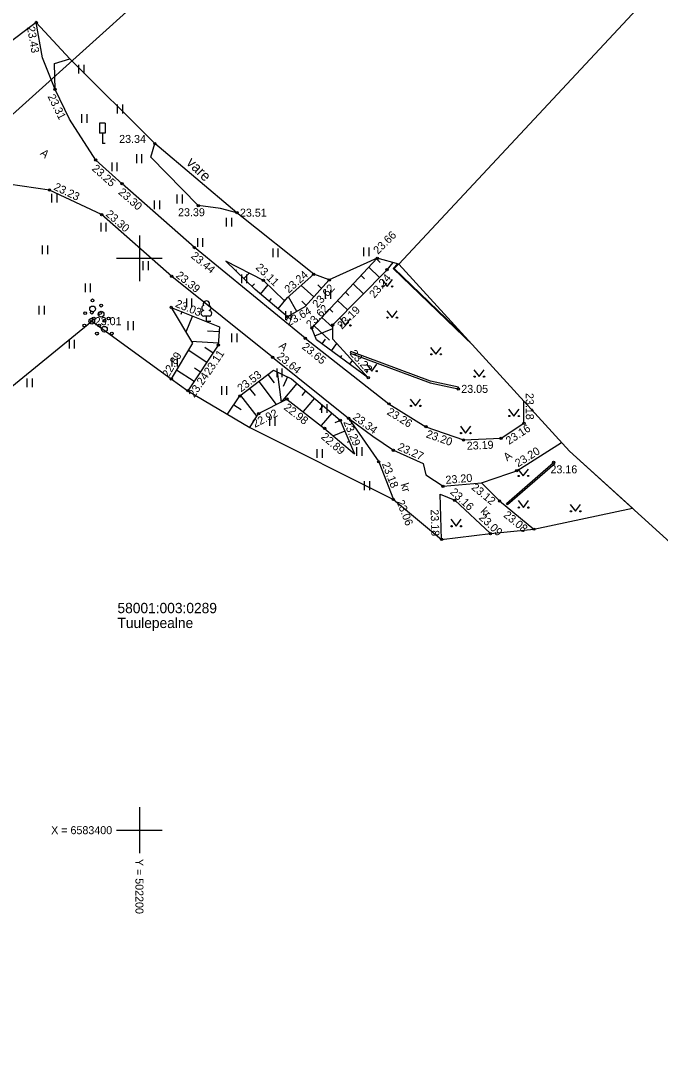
# Model space of a CAD drawing. Extents: x 502022 to 502939, y 6579945 to 6583552.
# Drawn here: x 502189.6 to 502245.6, y 6583380.6 to 6583470.8 of the extents above; entities that cross this region are included whole.
import ezdxf

# ---------------------------------------------------------------- set-up
doc = ezdxf.new("R2010")
doc.units = 0
for name, color, linetype in [('AED', 7, 'Continuous'), ('HALJASTUS', 7, 'Continuous'), ('HOONE', 7, 'Continuous'), ('KORGUS-EH2000', 7, 'Continuous'), ('LIIKLUS', 7, 'Continuous'), ('MOOTPIIR', 7, 'Continuous'), ('PIIR', 7, 'Continuous'), ('PUU', 7, 'Continuous'), ('RELJEEF', 7, 'Continuous'), ('TEE', 7, 'Continuous'), ('VORK', 7, 'Continuous')]:
    doc.layers.add(name, color=color, linetype=linetype)

msp = doc.modelspace()

# ---------------------------------------------------------------- linework, layer by layer
at = {"layer": 'AED'}
for points in [[(502222.577, 6583449.525), (502222.179, 6583449.104), (502229.148, 6583442.402)], [(502229.148, 6583442.402), (502222.179, 6583449.104), (502222.577, 6583449.525)], [(502222.659, 6583449.503), (502222.285, 6583449.107), (502228.371, 6583443.253)]]:
    msp.add_lwpolyline(points, dxfattribs=at)
at = {"layer": 'HALJASTUS'}
for p, q in [((502194.683, 6583466.927), (502194.683, 6583466.166)), ((502195.138, 6583466.927), (502195.138, 6583466.166)), ((502198.058, 6583463.437), (502198.058, 6583462.676)), ((502198.513, 6583463.437), (502198.513, 6583462.676)), ((502194.949, 6583462.605), (502194.949, 6583461.844)), ((502195.404, 6583462.605), (502195.404, 6583461.844)), ((502197.581, 6583458.39), (502197.581, 6583457.629)), ((502198.036, 6583458.39), (502198.036, 6583457.629)), ((502199.74, 6583459.095), (502199.74, 6583458.334)), ((502200.195, 6583459.095), (502200.195, 6583458.334)), ((502192.322, 6583455.64), (502192.322, 6583454.879)), ((502192.777, 6583455.64), (502192.777, 6583454.879)), ((502201.304, 6583455.053), (502201.304, 6583454.292)), ((502201.76, 6583455.053), (502201.76, 6583454.292)), ((502203.271, 6583455.567), (502203.271, 6583454.806)), ((502203.726, 6583455.567), (502203.726, 6583454.806)), ((502196.615, 6583453.107), (502196.615, 6583452.346)), ((502197.07, 6583453.107), (502197.07, 6583452.346)), ((502207.583, 6583453.544), (502207.583, 6583452.783)), ((502208.038, 6583453.544), (502208.038, 6583452.783)), ((502205.068, 6583451.763), (502205.068, 6583451.002)), ((502205.523, 6583451.763), (502205.523, 6583451.002)), ((502191.504, 6583451.114), (502191.504, 6583450.353)), ((502191.959, 6583451.114), (502191.959, 6583450.353)), ((502211.659, 6583450.863), (502211.659, 6583450.102)), ((502212.114, 6583450.863), (502212.114, 6583450.102)), ((502219.597, 6583450.938), (502219.597, 6583450.177)), ((502220.052, 6583450.938), (502220.052, 6583450.177)), ((502200.309, 6583449.738), (502200.309, 6583448.977)), ((502200.764, 6583449.738), (502200.764, 6583448.977)), ((502208.92, 6583448.575), (502208.92, 6583447.814)), ((502209.375, 6583448.575), (502209.375, 6583447.814)), ((502195.25, 6583447.803), (502195.25, 6583447.042)), ((502195.705, 6583447.803), (502195.705, 6583447.042)), ((502221.212, 6583448.152), (502221.676, 6583447.545)), ((502221.676, 6583447.545), (502222.121, 6583448.152)), ((502216.253, 6583447.22), (502216.253, 6583446.459)), ((502216.709, 6583447.22), (502216.709, 6583446.459)), ((502191.215, 6583445.844), (502191.215, 6583445.083)), ((502191.671, 6583445.844), (502191.671, 6583445.083)), ((502204.103, 6583446.488), (502204.103, 6583445.727)), ((502204.558, 6583446.488), (502204.558, 6583445.727)), ((502212.771, 6583445.386), (502212.771, 6583444.625)), ((502213.226, 6583445.386), (502213.226, 6583444.625)), ((502221.624, 6583445.42), (502222.088, 6583444.813)), ((502222.088, 6583444.813), (502222.533, 6583445.42)), ((502198.997, 6583444.492), (502198.997, 6583443.731)), ((502199.452, 6583444.492), (502199.452, 6583443.731)), ((502217.556, 6583444.741), (502218.02, 6583444.134)), ((502218.02, 6583444.134), (502218.465, 6583444.741)), ((502208.064, 6583443.436), (502208.064, 6583442.675)), ((502208.519, 6583443.436), (502208.519, 6583442.675)), ((502193.844, 6583442.88), (502193.844, 6583442.119)), ((502194.3, 6583442.88), (502194.3, 6583442.119)), ((502225.461, 6583442.214), (502225.925, 6583441.607)), ((502225.925, 6583441.607), (502226.37, 6583442.214)), ((502202.832, 6583441.305), (502202.832, 6583440.544)), ((502203.287, 6583441.305), (502203.287, 6583440.544)), ((502212.008, 6583440.364), (502212.008, 6583439.602)), ((502212.463, 6583440.364), (502212.463, 6583439.602)), ((502219.854, 6583440.745), (502220.317, 6583440.138)), ((502220.317, 6583440.138), (502220.763, 6583440.745)), ((502190.165, 6583439.495), (502190.165, 6583438.734)), ((502190.62, 6583439.495), (502190.62, 6583438.734)), ((502229.248, 6583440.262), (502229.711, 6583439.655)), ((502229.711, 6583439.655), (502230.157, 6583440.262)), ((502207.17, 6583438.822), (502207.17, 6583438.061)), ((502207.625, 6583438.822), (502207.625, 6583438.061)), ((502223.676, 6583437.7), (502224.139, 6583437.093)), ((502224.139, 6583437.093), (502224.585, 6583437.7)), ((502215.92, 6583437.249), (502215.92, 6583436.488)), ((502216.375, 6583437.249), (502216.375, 6583436.488)), ((502232.282, 6583436.82), (502232.746, 6583436.213)), ((502232.746, 6583436.213), (502233.191, 6583436.82)), ((502211.377, 6583436.119), (502211.377, 6583435.358)), ((502211.832, 6583436.119), (502211.832, 6583435.358)), ((502228.061, 6583435.33), (502228.525, 6583434.724)), ((502228.525, 6583434.724), (502228.97, 6583435.33)), ((502215.519, 6583433.319), (502215.519, 6583432.558)), ((502215.974, 6583433.319), (502215.974, 6583432.558)), ((502218.987, 6583433.488), (502218.987, 6583432.727)), ((502219.442, 6583433.488), (502219.442, 6583432.727)), ((502233.102, 6583431.576), (502233.565, 6583430.969)), ((502233.565, 6583430.969), (502234.011, 6583431.576)), ((502219.65, 6583430.503), (502219.65, 6583429.742)), ((502220.105, 6583430.503), (502220.105, 6583429.742)), ((502233.115, 6583428.816), (502233.579, 6583428.209)), ((502233.579, 6583428.209), (502234.024, 6583428.816)), ((502237.667, 6583428.488), (502238.13, 6583427.881)), ((502238.13, 6583427.881), (502238.576, 6583428.488)), ((502227.23, 6583427.181), (502227.694, 6583426.574)), ((502227.694, 6583426.574), (502228.139, 6583427.181))]:
    msp.add_line(p, q, dxfattribs=at)
for centre in [(502221.274, 6583447.545), (502222.103, 6583447.545), (502221.687, 6583444.813), (502222.516, 6583444.813), (502217.619, 6583444.134), (502218.448, 6583444.134), (502225.524, 6583441.607), (502226.352, 6583441.607), (502219.916, 6583440.138), (502220.745, 6583440.138), (502229.31, 6583439.655), (502230.139, 6583439.655), (502223.738, 6583437.093), (502224.567, 6583437.093), (502232.345, 6583436.213), (502233.173, 6583436.213), (502228.124, 6583434.724), (502228.952, 6583434.724), (502233.164, 6583430.969), (502233.993, 6583430.969), (502233.178, 6583428.209), (502234.007, 6583428.209), (502237.729, 6583427.881), (502238.558, 6583427.881), (502227.293, 6583426.574), (502228.121, 6583426.574)]:
    msp.add_circle(centre, 0.055, dxfattribs=at)
at = {"layer": 'HOONE'}
msp.add_lwpolyline([(502208.53, 6583453.992), (502207.102, 6583454.363), (502205.145, 6583454.609), (502201.008, 6583458.853), (502201.347, 6583460.034)], dxfattribs=at)
at = {"layer": 'KORGUS-EH2000'}
for centre in [(502190.981, 6583470.622), (502192.622, 6583464.774), (502201.347, 6583460.034), (502196.182, 6583458.59), (502198.482, 6583456.523), (502192.138, 6583455.974), (502196.688, 6583453.818), (502205.145, 6583454.609), (502208.53, 6583453.992), (502204.807, 6583450.945), (502220.797, 6583450.006), (502202.821, 6583448.422), (502215.239, 6583448.612), (502221.654, 6583448.998), (502210.845, 6583448.067), (502216.603, 6583448.107), (502202.776, 6583445.711), (502212.95, 6583444.895), (502195.835, 6583444.506), (502215.075, 6583443.899), (502216.904, 6583444.177), (502214.502, 6583443.006), (502206.897, 6583442.41), (502211.645, 6583441.344), (502202.788, 6583439.457), (502220.009, 6583439.562), (502204.246, 6583438.427), (502227.882, 6583438.586), (502208.788, 6583437.973), (502212.902, 6583437.697), (502221.818, 6583437.279), (502210.426, 6583436.428), (502217.559, 6583435.843), (502218.288, 6583436.013), (502216.197, 6583435.134), (502225.056, 6583435.278), (502233.626, 6583435.584), (502228.336, 6583434.116), (502231.619, 6583434.268), (502222.213, 6583433.223), (502220.929, 6583432.205), (502236.22, 6583432.159), (502232.986, 6583431.432), (502226.555, 6583430.076), (502222.206, 6583428.913), (502227.571, 6583428.849), (502231.484, 6583428.789), (502230.695, 6583425.929), (502234.499, 6583426.319), (502226.427, 6583425.422)]:
    msp.add_circle(centre, 0.1, dxfattribs=at)
at = {"layer": 'LIIKLUS'}
for p, q in [((502196.518, 6583461.804), (502196.518, 6583460.954)), ((502197.018, 6583461.804), (502196.518, 6583461.804)), ((502197.018, 6583461.804), (502197.018, 6583460.954)), ((502197.018, 6583460.954), (502196.518, 6583460.954)), ((502196.768, 6583460.954), (502196.768, 6583460.054)), ((502197.018, 6583460.054), (502196.768, 6583460.054))]:
    msp.add_line(p, q, dxfattribs=at)
at = {"layer": 'MOOTPIIR'}
msp.add_lwpolyline([(502181.368, 6583432.697), (502195.835, 6583444.506), (502202.788, 6583439.457), (502204.246, 6583438.427), (502209.654, 6583435.21), (502222.206, 6583428.913), (502226.427, 6583425.422), (502230.695, 6583425.929), (502234.499, 6583426.319), (502243.101, 6583428.151), (502237.6, 6583433.14), (502222.67, 6583449.5), (502220.797, 6583450.006), (502216.603, 6583448.107), (502215.239, 6583448.612), (502208.53, 6583453.992), (502201.347, 6583460.034), (502193.925, 6583467.451), (502190.981, 6583470.622), (502182.684, 6583464.424)], dxfattribs=at)
at = {"layer": 'PIIR'}
msp.add_lwpolyline([(502284.7, 6583515.98), (502222.67, 6583449.5), (502237.6, 6583433.14), (502256.18, 6583416.29), (502269.1, 6583404.2), (502326.46, 6583475.05)], close=True, dxfattribs=at)
for points in [[(502255.94, 6583508.34), (502238.56, 6583502.09), (502226.47, 6583495.02), (502203.39, 6583479.61), (502205.31, 6583477.38), (502170.39, 6583445.92), (502138.49, 6583406.32), (502115.66, 6583371.91), (502099.02, 6583342.13), (502083.25, 6583300.15), (502125.81, 6583274.2), (502138.82, 6583295.55), (502164.41, 6583279.94), (502148.83, 6583254.28), (502164.87, 6583244.52), (502129.54, 6583169.03)], [(502049.59, 6583207.4), (502063.81, 6583243.68), (502068.5, 6583257.39), (502081.46, 6583295.37), (502078.03, 6583297.46), (502080.64, 6583301.73), (502083.25, 6583300.15), (502099.02, 6583342.13), (502115.66, 6583371.91), (502138.49, 6583406.32), (502170.39, 6583445.92), (502205.31, 6583477.38), (502203.39, 6583479.61), (502193.54, 6583491.04), (502156.64, 6583457.48), (502122.58, 6583414.62), (502099.51, 6583379.86), (502081.82, 6583347.15), (502063.09, 6583297.27), (502055.27, 6583274.21), (502060.12, 6583272.45), (502050.14, 6583239.38)], [(502243.101, 6583428.151), (502237.6, 6583433.14), (502222.67, 6583449.5)]]:
    msp.add_lwpolyline(points, dxfattribs=at)
at = {"layer": 'PUU'}
for p, q in [((502206.098, 6583444.957), (502205.618, 6583444.957)), ((502205.858, 6583444.481), (502205.858, 6583444.957)), ((502206.238, 6583444.481), (502205.858, 6583444.481))]:
    msp.add_line(p, q, dxfattribs=at)
for centre, radius in [((502195.903, 6583445.576), 0.25), ((502195.903, 6583446.326), 0.125), ((502196.653, 6583445.866), 0.125), ((502195.253, 6583445.201), 0.125), ((502195.835, 6583445.256), 0.125), ((502196.003, 6583444.741), 0.125), ((502196.653, 6583445.116), 0.25), ((502196.553, 6583445.201), 0.125), ((502197.303, 6583444.741), 0.125), ((502195.185, 6583444.131), 0.125), ((502195.835, 6583444.506), 0.25), ((502196.485, 6583444.131), 0.125), ((502196.937, 6583443.795), 0.25), ((502196.937, 6583444.545), 0.125), ((502196.287, 6583443.42), 0.125), ((502197.587, 6583443.42), 0.125)]:
    msp.add_circle(centre, radius, dxfattribs=at)
for centre, radius, start, end in [((502205.688, 6583445.654), 0.233, 109.02174, 253.14154), ((502205.858, 6583446.002), 0.277, 332.5799, 207.4201), ((502206.028, 6583445.654), 0.233, 286.85082, 70.98591), ((502205.62, 6583445.194), 0.238, 90.0016, 269.3953), ((502206.095, 6583445.194), 0.238, 270.6047, 89.9984)]:
    msp.add_arc(centre, radius, start, end, dxfattribs=at)
at = {"layer": 'RELJEEF'}
for p, q in [((502207.68, 6583449.613), (502207.721, 6583449.655)), ((502220.743, 6583449.947), (502221.061, 6583449.649)), ((502208.4, 6583448.919), (502208.485, 6583449.006)), ((502209.12, 6583448.225), (502209.586, 6583448.708)), ((502219.375, 6583448.488), (502219.683, 6583448.2)), ((502220.059, 6583449.218), (502221, 6583448.335)), ((502209.839, 6583447.53), (502210.066, 6583447.765)), ((502210.589, 6583446.869), (502211.258, 6583447.669)), ((502215.261, 6583446.624), (502214.143, 6583447.637)), ((502215.932, 6583447.366), (502215.586, 6583447.679)), ((502218.691, 6583447.758), (502219.596, 6583446.91)), ((502213.753, 6583445.349), (502213.022, 6583446.639)), ((502218.008, 6583447.029), (502218.303, 6583446.752)), ((502211.356, 6583446.227), (502211.563, 6583446.476)), ((502212.123, 6583445.586), (502212.948, 6583446.573)), ((502214.59, 6583445.883), (502214.19, 6583446.245)), ((502217.324, 6583446.299), (502218.192, 6583445.485)), ((502202.776, 6583445.711), (502202.776, 6583445.711)), ((502203.705, 6583445.34), (502203.609, 6583445.101)), ((502204.633, 6583444.969), (502204.06, 6583443.535)), ((502215.956, 6583444.839), (502216.903, 6583443.952)), ((502216.64, 6583445.569), (502216.924, 6583445.304)), ((502215.273, 6583444.11), (502216.607, 6583442.859)), ((502206.973, 6583443.574), (502205.955, 6583443.641)), ((502215.337, 6583443.238), (502216.903, 6583443.857)), ((502206.908, 6583442.576), (502204.534, 6583442.732)), ((502206.435, 6583441.716), (502205.721, 6583442.192)), ((502215.976, 6583442.517), (502216.285, 6583442.939)), ((502216.782, 6583441.926), (502217.249, 6583442.563)), ((502205.881, 6583440.884), (502204.269, 6583441.957)), ((502217.589, 6583441.335), (502217.706, 6583441.494)), ((502205.327, 6583440.051), (502204.804, 6583440.4)), ((502218.396, 6583440.744), (502218.629, 6583441.062)), ((502204.773, 6583439.219), (502203.248, 6583440.234)), ((502211.224, 6583439.833), (502211.772, 6583439.115)), ((502212.058, 6583440.064), (502212.38, 6583437.43)), ((502212.96, 6583439.633), (502212.558, 6583438.792)), ((502219.202, 6583440.153), (502219.241, 6583440.206)), ((502220.009, 6583439.562), (502220.009, 6583439.562)), ((502209.634, 6583438.619), (502210.109, 6583437.997)), ((502210.429, 6583439.226), (502211.964, 6583437.217)), ((502213.774, 6583439.067), (502212.38, 6583437.43)), ((502208.84, 6583438.012), (502210.255, 6583436.159)), ((502214.536, 6583438.418), (502214.196, 6583438.019)), ((502215.297, 6583437.77), (502214.305, 6583436.606)), ((502208.265, 6583437.197), (502208.883, 6583436.78)), ((502216.058, 6583437.121), (502215.737, 6583436.745)), ((502216.819, 6583436.473), (502215.886, 6583435.377)), ((502217.57, 6583435.816), (502217.084, 6583435.611)), ((502217.959, 6583434.895), (502216.964, 6583434.475)), ((502218.348, 6583433.974), (502218.169, 6583433.898)), ((502218.737, 6583433.053), (502218.658, 6583433.019))]:
    msp.add_line(p, q, dxfattribs=at)
for points in [[(502215.239, 6583448.612), (502212.659, 6583446.315), (502210.845, 6583448.067), (502207.542, 6583449.746)], [(502216.603, 6583448.107), (502214.478, 6583445.76), (502212.95, 6583444.895), (502210.112, 6583447.267), (502207.542, 6583449.746)], [(502220.009, 6583439.562), (502215.477, 6583442.882), (502215.075, 6583443.899), (502220.797, 6583450.006)], [(502220.009, 6583439.562), (502216.899, 6583442.943), (502216.904, 6583444.177), (502221.654, 6583448.998), (502222.181, 6583449.632)], [(502202.776, 6583445.711), (502207.003, 6583444.022), (502206.897, 6583442.41), (502204.246, 6583438.427)], [(502202.776, 6583445.711), (502204.63, 6583442.568), (502202.788, 6583439.457)], [(502207.705, 6583436.369), (502208.788, 6583437.973), (502211.731, 6583440.22), (502213.3, 6583439.471), (502217.559, 6583435.843), (502218.804, 6583432.894)], [(502209.654, 6583435.21), (502210.426, 6583436.428), (502212.902, 6583437.697), (502216.197, 6583435.134), (502218.804, 6583432.894)]]:
    msp.add_lwpolyline(points, dxfattribs=at)
at = {"layer": 'TEE'}
for points in [[(502214.502, 6583443.006), (502204.807, 6583450.945), (502198.482, 6583456.523), (502196.182, 6583458.59), (502193.899, 6583462.176), (502192.622, 6583464.774), (502191.53, 6583467.524), (502190.981, 6583470.622)], [(502192.622, 6583464.774), (502192.561, 6583467.043), (502193.925, 6583467.451)], [(502211.645, 6583441.344), (502202.821, 6583448.422), (502196.688, 6583453.818), (502192.138, 6583455.974), (502188.557, 6583456.496), (502186.156, 6583456.475), (502177.572, 6583447.018), (502172.488, 6583441.554), (502165.038, 6583433.627), (502157.846, 6583426.297), (502153.697, 6583429.563), (502152.014, 6583429.04), (502150.749, 6583429.403), (502148.898, 6583427.367), (502141.69, 6583417.76), (502136.412, 6583410.467), (502127.782, 6583398.414), (502126.73, 6583396.909), (502112.737, 6583375.201)], [(502214.502, 6583443.006), (502221.818, 6583437.279), (502225.056, 6583435.278), (502228.336, 6583434.116), (502231.619, 6583434.268), (502233.626, 6583435.584), (502233.609, 6583437.514)], [(502211.645, 6583441.344), (502218.288, 6583436.013), (502220.401, 6583434.438), (502222.213, 6583433.223), (502224.816, 6583432.058), (502225.03, 6583431.058), (502226.555, 6583430.076), (502229.92, 6583430.367), (502232.29, 6583431.179), (502232.986, 6583431.432), (502236.908, 6583433.898)], [(502227.882, 6583438.586), (502227.914, 6583438.733), (502225.453, 6583439.267), (502218.483, 6583441.853), (502218.431, 6583441.713), (502225.411, 6583439.123), (502227.882, 6583438.586)], [(502218.288, 6583436.013), (502220.929, 6583432.205), (502222.206, 6583428.913)], [(502232.194, 6583428.437), (502232.095, 6583428.55), (502236.22, 6583432.159), (502236.319, 6583432.046), (502232.194, 6583428.437)], [(502229.92, 6583430.367), (502231.484, 6583428.789), (502234.499, 6583426.319)], [(502226.427, 6583425.422), (502226.289, 6583429.387), (502227.571, 6583428.849), (502230.695, 6583425.929)]]:
    msp.add_lwpolyline(points, dxfattribs=at)
at = {"layer": 'VORK'}
for p, q in [((502200, 6583452), (502200, 6583448)), ((502198, 6583450), (502202, 6583450)), ((502200, 6583402), (502200, 6583398)), ((502198, 6583400), (502202, 6583400))]:
    msp.add_line(p, q, dxfattribs=at)

# ---------------------------------------------------------------- texts
at = {"layer": 'HOONE'}
msp.add_text('vare', height=0.9, rotation=315.77063, dxfattribs=at).set_placement((502204.051, 6583458.29))
at = {"layer": 'KORGUS-EH2000'}
for s, rotation, p in [(' 23.43', 280.05239, (502190.119, 6583470.469)), (' 23.31', 296.17824, (502191.837, 6583464.388)), (' 23.25', 318.05602, (502195.597, 6583457.94)), (' 23.23', 334.64224, (502192.213, 6583456.132)), (' 23.30', 318.58718, (502197.904, 6583455.867)), (' 23.30', 318.66231, (502196.803, 6583453.949)), (' 23.66', 44.71601, (502220.674, 6583450.13)), (' 23.44', 320.68791, (502204.253, 6583450.268)), (' 23.11', 315.98507, (502209.925, 6583449.313)), (' 23.39', 321.26394, (502202.931, 6583448.559)), (' 23.24', 41.66618, (502212.865, 6583446.734)), (' 23.24', 50.24346, (502220.389, 6583446.269)), (' 23.62', 47.83755, (502215.391, 6583445.424)), (' 23.03', 338.20934, (502202.841, 6583445.874)), (' 23.64', 29.51493, (502212.844, 6583443.919)), (' 23.62', 46.86075, (502214.826, 6583443.655)), (' 23.19', 45.43043, (502217.527, 6583443.563)), (' 23.65', 320.68791, (502213.948, 6583442.329)), (' 22.89', 59.36286, (502202.406, 6583439.302)), (' 23.11', 56.3468, (502206.021, 6583439.526)), (' 23.64', 321.26394, (502211.754, 6583441.48)), (' 23.22', 312.6004, (502218.17, 6583441.817)), (' 23.24', 56.3468, (502204.665, 6583437.555)), (' 23.53', 37.37007, (502208.682, 6583438.112)), (' 23.18', 270.51177, (502233.769, 6583438.488)), (' 22.92', 27.13784, (502209.86, 6583435.051)), (' 22.98', 322.12044, (502212.365, 6583437.007)), (' 23.26', 328.27721, (502221.358, 6583436.535)), (' 23.29', 292.89356, (502217.72, 6583435.911)), (' 23.34', 323.30358, (502218.392, 6583436.153)), (' 23.20', 340.49348, (502224.764, 6583434.453)), (' 23.16', 33.25774, (502232.099, 6583433.536)), (' 22.89', 319.32476, (502215.627, 6583434.471)), (' 23.19', 2.64753, (502228.376, 6583433.242)), (' 23.27', 335.87614, (502222.285, 6583433.383)), (' 23.20', 32.15563, (502232.893, 6583431.58)), (' 23.18', 291.20841, (502221.092, 6583432.268)), (' 23.20', 4.92947, (502226.54, 6583430.251)), (' 23.16', 316.9351, (502226.93, 6583429.661)), (' 23.12', 320.67419, (502228.768, 6583430.033)), (' 23.06', 291.20841, (502222.369, 6583428.976)), (' 23.18', 271.99484, (502225.448, 6583428.298)), (' 23.08', 320.67419, (502231.574, 6583427.618)), (' 23.09', 316.9351, (502229.443, 6583427.434))]:
    msp.add_text(s, height=0.7, rotation=rotation, dxfattribs=at).set_placement(p)
for s, p in [(' 23.34', (502197.97, 6583460.089)), (' 23.39', (502203.119, 6583453.681)), (' 23.51', (502208.53, 6583453.642)), (' 23.01', (502195.835, 6583444.156)), (' 23.05', (502227.882, 6583438.236)), (' 23.16', (502235.68, 6583431.202))]:
    msp.add_text(s, height=0.7, dxfattribs=at).set_placement(p)
at = {"layer": 'PIIR'}
for s, p in [('58001:003:0289', (502198.08, 6583418.974)), ('Tuulepealne', (502198.08, 6583417.674))]:
    msp.add_text(s, height=0.9, dxfattribs=at).set_placement(p)
at = {"layer": 'TEE'}
for s, rotation, p in [('A', 319.30723, (502191.267, 6583459.105)), ('A', 320.30697, (502212.136, 6583442.241)), ('A', 37.95938, (502232.16, 6583432.232)), ('kr', 286.76351, (502222.834, 6583430.237)), ('kr', 314.93221, (502229.78, 6583427.835))]:
    msp.add_text(s, height=0.7, rotation=rotation, dxfattribs=at).set_placement(p)
at = {"layer": 'VORK'}
msp.add_text('X = 6583400', height=0.7, dxfattribs=at).set_placement((502192.282, 6583399.65))
msp.add_text('Y = 502200', height=0.7, rotation=270, dxfattribs=at).set_placement((502199.65, 6583397.49))

doc.saveas('drawing.dxf')
